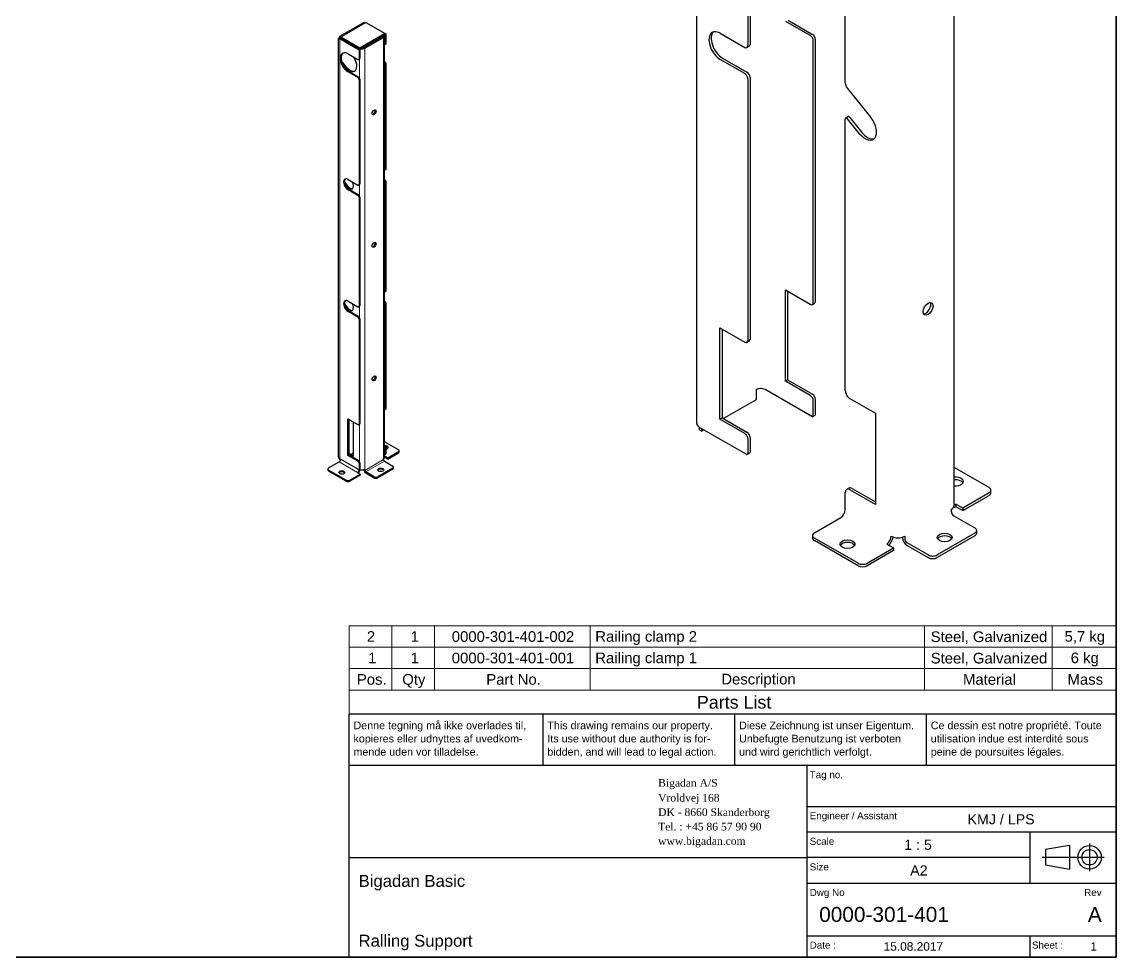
# Model space of a CAD drawing. Header units: millimetres. Extents: x 100 to 2075, y 25 to 2945.
# Drawn here: x 791 to 2075, y 25 to 1123 of the extents above; entities that cross this region are included whole.
import ezdxf
from ezdxf.enums import TextEntityAlignment as Align

# ---------------------------------------------------------------- set-up
doc = ezdxf.new("R2010")
doc.units = ezdxf.units.MM
doc.header["$LTSCALE"] = 5
doc.layers.get('0').update_dxf_attribs({"lineweight": 18})
for name, color, linetype, lineweight in [('Border', 7, 'Continuous', 35), ('Symbol', 7, 'Continuous', 18), ('Title', 7, 'Continuous', 25), ('Visible', 7, 'Continuous', 25), ('Visible Narrow', 7, 'Continuous', 18)]:
    doc.layers.add(name, color=color, linetype=linetype, lineweight=lineweight)
doc.styles.add('Note Text', font='arial.ttf')
doc.styles.add('Text Style101', font='arial.ttf')
doc.styles.add('Text Style59', font='arial.ttf')
doc.styles.add('Text Style68', font='arial.ttf')
doc.styles.add('Text Style72', font='arial.ttf')
doc.styles.add('Text Style85', font='times.ttf')
doc.styles.add('Title', font='arial.ttf')
doc.styles.add('Title150', font='arial.ttf')
doc.styles.add('Title200', font='arial.ttf')
doc.styles.add('Title280', font='arial.ttf')

# ---------------------------------------------------------------- blocks, each defined once
blk = doc.blocks.new('Borders A3L')
at = {"layer": 'Border'}
for p, q in [((415, 5), (415, 589)), ((20, 5), (205, 5)), ((20, 5), (205, 5)), ((20, 5), (415, 5))]:
    blk.add_line(p, q, dxfattribs=at)
blk = doc.blocks.new('Parts List')
at = {"layer": 'Symbol'}
for p, q in [((415, 82.79), (235, 82.79)), ((235, 82.79), (235, 72.72)), ((245, 82.79), (245, 72.72)), ((255, 82.79), (255, 72.72)), ((291.56, 82.79), (291.56, 72.72)), ((370, 82.79), (370, 72.72)), ((400, 82.79), (400, 72.72)), ((415, 82.79), (415, 72.72)), ((415, 77.75), (235, 77.75)), ((415, 72.72), (235, 72.72)), ((235, 67.68), (235, 72.72)), ((245, 67.68), (245, 72.72)), ((255, 67.68), (255, 72.72)), ((291.56, 67.68), (291.56, 72.72)), ((370, 67.68), (370, 72.72)), ((400, 67.68), (400, 72.72)), ((415, 67.68), (415, 72.72)), ((235, 62), (235, 67.68)), ((415, 67.68), (235, 67.68)), ((415, 62), (415, 67.68)), ((415, 62), (235, 62))]:
    blk.add_line(p, q, dxfattribs=at)
at = {"layer": 'Symbol', "color": 7, "attachment_point": 7}
for s, insert, char_height, style in [('2', (239.14, 79.02), 2.5, 'Note Text'), ('1', (249.43, 79.02), 2.5, 'Note Text'), ('0000-301-401-002', (259.07, 78.97), 2.5, 'Note Text'), ('Railing clamp 2', (292.75, 78.28), 2.5, 'Note Text'), ('Steel, Galvanized', (371.48, 78.5), 2.5, 'Note Text'), ('5,7 kg', (402.9, 78.29), 2.5, 'Note Text'), ('1', (239.43, 73.98), 2.5, 'Note Text'), ('1', (249.43, 73.98), 2.5, 'Note Text'), ('0000-301-401-001', (259.07, 73.94), 2.5, 'Note Text'), ('Railing clamp 1', (292.75, 73.25), 2.5, 'Note Text'), ('Steel, Galvanized', (371.48, 73.47), 2.5, 'Note Text'), ('6 kg', (404.34, 73.25), 2.5, 'Note Text'), ('Pos.', (236.79, 68.91), 2.5, 'Note Text'), ('Qty', (247.44, 68.19), 2.5, 'Note Text'), ('Part No.', (267.16, 68.91), 2.5, 'Note Text'), ('Description', (322.33, 68.26), 2.5, 'Note Text'), ('Material', (379.06, 68.91), 2.5, 'Note Text'), ('Mass', (403.6, 68.91), 2.5, 'Note Text'), ('Parts List', (316.6, 63.29), 3, 'Title')]:
    blk.add_mtext(s, dxfattribs=dict(at, insert=insert, char_height=char_height, style=style))
blk = doc.blocks.new('Title Blocks Title')
at = {"layer": 'Title'}
for p, q in [((205, 62), (25, 62)), ((25, 50), (25, 62)), ((70.5, 50), (70.5, 62)), ((115.5, 50), (115.5, 62)), ((160.5, 50), (160.5, 62)), ((205, 50), (25, 50)), ((25, 5), (25, 50)), ((132.5, 5), (132.5, 50)), ((132.5, 40.36), (205, 40.36)), ((205, 34.36), (132.5, 34.36)), ((184.74, 34.36), (184.74, 22.36)), ((25, 28.36), (132.5, 28.36)), ((184.74, 28.36), (132.5, 28.36)), ((132.5, 22.36), (205, 22.36)), ((132.5, 10), (205, 10)), ((184.74, 10), (184.74, 5))]:
    blk.add_line(p, q, dxfattribs=at)
at = {"layer": 'Title', "lineweight": 25}
for p, q in [((194.05, 31.19), (188.45, 30.23)), ((194.05, 31.19), (194.05, 25.67)), ((198.77, 31.7), (198.77, 25.16)), ((187.65, 28.43), (202.19, 28.43)), ((188.45, 30.23), (188.45, 26.63)), ((188.45, 26.63), (194.05, 25.67))]:
    blk.add_line(p, q, dxfattribs=at)
for radius in [2.76, 1.8]:
    blk.add_circle((198.77, 28.43), radius, dxfattribs=at)
at = {"layer": 'Title'}
for s, height, style, p in [('Denne tegning må ikke overlades til,', 1.8, 'Text Style72', (26, 58.5)), ('This drawing remains our property.', 1.8, 'Text Style72', (71.5, 58.5)), ('Diese Zeichnung ist unser Eigentum.', 1.8, 'Text Style72', (116.5, 58.5)), ('Ce dessin est notre propriété. Toute', 1.8, 'Text Style72', (161.5, 58.5)), ('kopieres eller udnyttes af uvedkom-', 1.8, 'Text Style72', (26, 55.4)), ('Its use without due authority is for-', 1.8, 'Text Style72', (71.5, 55.4)), ('Unbefugte Benutzung ist verboten', 1.8, 'Text Style72', (116.5, 55.4)), ('utilisation indue est interdité sous', 1.8, 'Text Style72', (161.5, 55.4)), ('mende uden vor tilladelse.', 1.8, 'Text Style72', (26, 52.3)), ('bidden, and will lead to legal action.', 1.8, 'Text Style72', (71.5, 52.3)), ('und wird gerichtlich verfolgt.', 1.8, 'Text Style72', (116.5, 52.3)), ('peine de poursuites légales.', 1.8, 'Text Style72', (161.5, 52.3)), ('Bigadan A/S', 1.8, 'Text Style85', (97.5, 45.01)), ('Tag no.', 1.65, 'Title150', (133.08, 47)), ('Vroldvej 168', 1.8, 'Text Style85', (97.5, 41.51)), ('DK - 8660 Skanderborg', 1.8, 'Text Style85', (97.5, 38.13)), ('Engineer / Assistant', 1.65, 'Title150', (133.08, 37.36)), ('Tel. : +45 86 57 90 90', 1.8, 'Text Style85', (97.5, 34.74)), ('www.bigadan.com', 1.8, 'Text Style85', (97.5, 31.36)), ('Scale', 1.65, 'Title150', (133.08, 31.36)), ('Size', 1.65, 'Title150', (133.08, 25.36)), ('Dwg No', 1.65, 'Title150', (133.08, 19.36)), ('Rev', 1.65, 'Title150', (197.5, 19.36)), ('Date :', 1.65, 'Title150', (133.08, 7)), ('Sheet :', 1.65, 'Title150', (185.24, 7))]:
    blk.add_text(s, height=height, dxfattribs=dict(at, style=style)).set_placement(p)
at = {"layer": 'Title', "style": 'Text Style68'}
blk.add_text('KMJ / LPS', height=2.387, dxfattribs=at).set_placement((178, 37.36), align=Align.MIDDLE_CENTER)
blk.add_attdef('STOCK_NUMBER', text='', height=2.39, dxfattribs=at).set_placement((145.5, 45), align=Align.MIDDLE_LEFT)
at = {"layer": 'Title'}
for tag, p, height, style in [('Initial_View_Scale_001', (155.26, 30.18), 2.39, 'Text Style68'), ('Sheet_Size_001', (156.67, 24.16), 2.39, 'Text Style68'), ('PROJECT_001', (27.21, 21.5), 2.8, 'Title280'), ('PART_NUMBER_001', (135.3, 13.27), 3.5, 'Text Style59'), ('REVISION_NUMBER_001', (198.37, 13.25), 3.5, 'Text Style59'), ('DESCRIPTION_001', (27.19, 7.45), 2.8, 'Title280'), ('CREATION_DATE_001', (150.42, 6.51), 2, 'Title200'), ('Number_of_sheets_001', (198.96, 6.5), 2, 'Title200')]:
    blk.add_attdef(tag, p, '', height=height, dxfattribs=dict(at, style=style))
at = {"layer": 'Title', "color": 11, "true_color": 0xff8080, "style": 'Text Style101'}
blk.add_attdef('State', text='', height=5, rotation=30, dxfattribs=at).set_placement((184, 17.75), align=Align.TOP_CENTER)
at = {"layer": 'Title', "style": 'Title280'}
blk.add_attdef('TITLE', text='', height=2.8, dxfattribs=at).set_placement((27.5, 17.3), align=Align.TOP_LEFT)

msp = doc.modelspace()

# ---------------------------------------------------------------- linework, layer by layer
at = {"layer": 'Visible'}
for p, q in [((1582.819, 651.428), (1582.819, 1881.272)), ((1885.068, 555.234), (1885.068, 1791.206)), ((1642.683, 1413.321), (1642.683, 1094.887)), ((1645.334, 1414.852), (1645.334, 1096.418)), ((1757.145, 1051.342), (1757.145, 1366.629)), ((1163.78, 1105.854), (1191.354, 1121.774)), ((1194.664, 1122.163), (1217.291, 1109.099)), ((1716.045, 1106.625), (1687.319, 1123.21)), ((1689.97, 1124.741), (1718.697, 1108.156)), ((1164.968, 1103.793), (1163.907, 1104.405)), ((1187.598, 1091.955), (1164.97, 1105.019)), ((1164.97, 1103.794), (1164.97, 1105.019)), ((1217.291, 1109.099), (1187.598, 1091.955)), ((1217.291, 1107.874), (1187.598, 1090.731)), ((1214.112, 1105.222), (1192.192, 1092.566)), ((1193.252, 1091.954), (1215.173, 1104.61)), ((1216.491, 612.058), (1216.491, 1106.447)), ((1217.291, 1107.874), (1217.291, 1109.099)), ((1218.355, 1108.485), (1217.291, 1109.099)), ((1217.291, 1107.874), (1217.294, 1107.873)), ((1217.294, 1107.873), (1218.355, 1108.485)), ((1217.294, 1097.261), (1217.294, 1107.873)), ((1218.355, 1097.873), (1218.355, 1108.485)), ((1610.421, 1109.431), (1639.147, 1092.846)), ((1162.589, 611.854), (1162.589, 1103.792)), ((1164.968, 1103.79), (1163.907, 1103.178)), ((1163.907, 1103.178), (1186.535, 1090.114)), ((1164.968, 1103.79), (1187.595, 1090.726)), ((1164.97, 1103.794), (1187.598, 1090.731)), ((1187.598, 1090.731), (1187.598, 1091.955)), ((1204.721, 1100.617), (1205.169, 1100.059)), ((1216.88, 1096.346), (1217.94, 1096.958)), ((1641.647, 1092.599), (1644.299, 1094.129)), ((1719.58, 793.294), (1719.58, 1100.501)), ((1722.232, 794.825), (1722.232, 1102.032)), ((1173.63, 1085.32), (1185.121, 1078.686)), ((1186.121, 1078.587), (1187.181, 1079.199)), ((1187.595, 1090.726), (1186.535, 1090.114)), ((1186.535, 1090.114), (1186.535, 1079.502)), ((1187.595, 1090.726), (1187.595, 1080.115)), ((1639.147, 1062.228), (1610.421, 1078.813)), ((1613.072, 1080.344), (1641.799, 1063.759)), ((1166.527, 1075.153), (1166.589, 1075.189)), ((1167.443, 1074.826), (1171.155, 1070.208)), ((1170.094, 1069.595), (1167.544, 1072.769)), ((1216.491, 1076.088), (1216.94, 1075.828)), ((1217.294, 949.883), (1217.294, 1072.766)), ((1218.355, 950.496), (1218.355, 1073.379)), ((1185.121, 1057.457), (1173.63, 1064.091)), ((1174.691, 1064.703), (1186.181, 1058.069)), ((1186.535, 1055.007), (1186.535, 932.125)), ((1187.595, 1055.62), (1187.595, 932.737)), ((1642.683, 1056.104), (1642.683, 748.897)), ((1645.334, 1057.635), (1645.334, 750.428)), ((1759.797, 1044.508), (1787.198, 1010.421)), ((1757.145, 689.956), (1757.145, 1008.916)), ((1757.663, 1010.06), (1760.315, 1011.591)), ((1773.939, 991.559), (1759.797, 1009.152)), ((1762.449, 1010.683), (1776.591, 993.09)), ((1173.63, 937.942), (1185.121, 931.308)), ((1216.491, 937.692), (1216.94, 937.432)), ((1216.88, 948.968), (1217.94, 949.58)), ((1169.42, 934.794), (1172.896, 930.348)), ((1171.835, 929.736), (1170.148, 931.894)), ((1172.896, 930.348), (1171.835, 929.736)), ((1185.121, 919.061), (1173.63, 925.695)), ((1174.691, 926.307), (1186.181, 919.673)), ((1186.121, 931.209), (1187.181, 931.821)), ((1217.294, 806.997), (1217.294, 934.37)), ((1218.355, 807.609), (1218.355, 934.982)), ((1186.535, 916.611), (1186.535, 789.238)), ((1187.595, 917.224), (1187.595, 789.85)), ((1216.88, 806.081), (1217.94, 806.693)), ((1686.877, 808.093), (1716.045, 791.253)), ((1686.877, 700.928), (1686.877, 808.093)), ((1689.528, 806.562), (1689.528, 702.459)), ((1169.435, 791.759), (1173.1, 787.2)), ((1172.039, 786.588), (1170.203, 788.872)), ((1173.63, 795.055), (1185.121, 788.421)), ((1174.691, 783.42), (1186.181, 776.786)), ((1186.121, 788.322), (1187.181, 788.935)), ((1216.491, 794.805), (1216.94, 794.545)), ((1217.294, 668.6), (1217.294, 791.483)), ((1218.355, 669.213), (1218.355, 792.095)), ((1718.545, 791.005), (1721.197, 792.536)), ((1185.121, 776.174), (1173.63, 782.808)), ((1186.535, 773.724), (1186.535, 650.842)), ((1187.595, 774.337), (1187.595, 651.454)), ((1609.979, 763.696), (1639.147, 746.856)), ((1609.979, 656.531), (1609.979, 763.696)), ((1612.631, 762.165), (1612.631, 658.062)), ((1641.647, 746.608), (1644.299, 748.139)), ((1689.528, 702.459), (1686.877, 700.928)), ((1716.045, 684.088), (1686.877, 700.928)), ((1689.528, 702.459), (1718.697, 685.619)), ((1652.405, 691.232), (1652.405, 678.985)), ((1717.813, 659.593), (1663.012, 691.232)), ((1762.449, 680.771), (1792.501, 663.42)), ((1216.88, 667.685), (1217.94, 668.297)), ((1652.405, 678.985), (1614.398, 657.041)), ((1719.58, 660.613), (1719.58, 677.964)), ((1722.232, 662.144), (1722.232, 679.495)), ((1173.453, 656.761), (1185.121, 650.025)), ((1173.453, 613.895), (1173.453, 656.761)), ((1174.514, 656.149), (1174.514, 614.507)), ((1612.631, 658.062), (1609.979, 656.531)), ((1639.147, 639.691), (1609.979, 656.531)), ((1612.631, 658.062), (1641.799, 641.222)), ((1719.063, 659.469), (1721.714, 661)), ((1792.501, 663.42), (1792.501, 556.255)), ((1179.464, 653.291), (1179.464, 612.466)), ((1186.121, 649.926), (1187.181, 650.538)), ((1586.114, 643.773), (1586.114, 646.835)), ((1640.915, 615.196), (1586.114, 646.835)), ((1586.114, 643.773), (1588.766, 642.242)), ((1588.766, 642.242), (1588.766, 645.304)), ((1591.417, 643.773), (1588.766, 642.242)), ((1232.85, 620.427), (1216.491, 629.872)), ((1642.683, 633.567), (1642.683, 616.216)), ((1645.334, 635.098), (1645.334, 617.747)), ((1174.514, 616.549), (1179.464, 613.691)), ((1179.464, 616.549), (1176.989, 615.12)), ((1216.491, 625.79), (1216.94, 625.53)), ((1217.294, 615.528), (1217.294, 622.468)), ((1218.355, 616.14), (1218.355, 623.081)), ((1232.85, 617.978), (1220.476, 610.833)), ((1220.476, 609.608), (1232.85, 616.753)), ((1233.729, 617.978), (1233.729, 619.202)), ((1644.816, 616.603), (1642.165, 615.072)), ((1150.826, 599.198), (1163.2, 606.342)), ((1163.907, 608.792), (1163.907, 610.017)), ((1185.828, 597.361), (1163.907, 610.017)), ((1163.907, 608.792), (1164.867, 608.238)), ((1164.968, 608.459), (1164.968, 609.404)), ((1174.514, 614.507), (1173.453, 613.895)), ((1185.121, 607.159), (1173.453, 613.895)), ((1179.464, 612.466), (1174.514, 615.324)), ((1174.514, 614.507), (1186.181, 607.771)), ((1186.535, 604.709), (1186.535, 597.769)), ((1187.595, 605.322), (1187.595, 598.382)), ((1215.173, 609), (1215.173, 610.221)), ((1216.233, 607.163), (1226.133, 601.448)), ((1216.587, 615.12), (1216.491, 615.175)), ((1217.087, 615.07), (1218.147, 615.683)), ((1220.476, 610.833), (1217.294, 612.67)), ((1217.294, 612.67), (1217.294, 611.446)), ((1220.476, 609.608), (1217.294, 611.446)), ((1220.476, 610.833), (1220.476, 609.608)), ((1149.947, 597.973), (1149.947, 596.749)), ((1171.332, 584.909), (1150.826, 596.749)), ((1171.332, 583.685), (1150.826, 595.524)), ((1175.575, 584.909), (1187.949, 592.054)), ((1187.949, 590.829), (1175.575, 583.685)), ((1184.767, 593.891), (1187.949, 592.054)), ((1187.388, 597.924), (1186.328, 597.311)), ((1187.949, 592.054), (1187.949, 590.829)), ((1192.192, 596.957), (1192.192, 597.111)), ((1193.252, 597.565), (1193.252, 596.344)), ((1204.212, 588.792), (1194.313, 594.507)), ((1194.313, 593.283), (1204.212, 587.567)), ((1226.133, 598.998), (1208.455, 588.792)), ((1226.133, 597.773), (1208.455, 587.567)), ((1227.011, 598.998), (1227.011, 600.223)), ((1925.967, 576.157), (1885.068, 599.77)), ((1757.145, 550.131), (1757.145, 570.544)), ((1758.699, 573.977), (1761.35, 575.508)), ((1792.501, 556.255), (1762.449, 573.605)), ((1765.1, 575.136), (1792.501, 559.317)), ((1925.967, 570.033), (1895.031, 552.172)), ((1895.031, 549.111), (1925.967, 566.971)), ((1928.164, 570.033), (1928.164, 573.095)), ((1895.031, 552.172), (1887.076, 556.765)), ((1887.076, 556.765), (1887.076, 553.703)), ((1895.031, 549.111), (1887.076, 553.703)), ((1720.906, 523.085), (1751.842, 540.946)), ((1881.773, 547.59), (1881.773, 550.641)), ((1884.425, 542.997), (1909.173, 528.708)), ((1895.031, 552.172), (1895.031, 549.111)), ((1718.71, 520.023), (1718.71, 516.961)), ((1772.172, 487.363), (1720.906, 516.961)), ((1772.172, 484.301), (1720.906, 513.899)), ((1824.321, 517.481), (1824.321, 517.867)), ((1826.972, 519.002), (1826.972, 515.951)), ((1909.173, 522.585), (1864.979, 497.069)), ((1909.173, 519.523), (1864.979, 494.007)), ((1911.37, 522.585), (1911.37, 525.646)), ((1782.778, 487.363), (1813.714, 505.224)), ((1813.714, 502.162), (1782.778, 484.301)), ((1805.759, 509.817), (1813.714, 505.224)), ((1813.714, 505.224), (1813.714, 502.162)), ((1854.373, 497.069), (1829.624, 511.358)), ((1829.624, 508.296), (1854.373, 494.007))]:
    msp.add_line(p, q, dxfattribs=at)
for centre, major_axis, start_param, end_param in [((1211.991, 1106.447), (3, 0), 5.49778714, 6.33885581), ((1211.991, 1106.447), (4.5, 0), 5.49778714, 6.60802948), ((1610.421, 1094.122), (-9.375, 16.238), 5.49778714, 8.6393798), ((1613.072, 1095.653), (-9.375, 16.238), 0.14189705, 2.35619449), ((1716.045, 1102.542), (2.5, -4.33), 0.78539816, 2.35619449), ((1718.697, 1104.073), (-2.5, 4.33), 3.92699082, 5.49778714), ((1167.443, 1100.731), (-1.5, 2.598), 0.05408825, 0.05725053), ((1190.07, 1093.791), (4.5, 0), 4.38754481, 5.49778714), ((1190.07, 1093.791), (3, 0), 4.65671847, 5.49778714), ((1204.389, 1092.464), (-6.5, 11.258), 1.01180646, 1.07476691), ((1205.45, 1093.077), (6.5, -11.258), 4.15339911, 4.21635956), ((1215.88, 1098.078), (1, -1.732), 5.94447475, 7.06858347), ((1216.94, 1098.69), (1, -1.732), 0, 0.78539816), ((1639.147, 1096.929), (2.5, -4.33), 5.49778714, 7.06858347), ((1641.799, 1098.46), (2.5, -4.33), 0, 0.78539816), ((1173.63, 1074.705), (-6.5, 11.258), 5.49778714, 8.6393798), ((1174.691, 1075.318), (-6.5, 11.258), 0.08168004, 2.35619449), ((1174.691, 1076.134), (6.5, -11.258), 4.97418837, 8.00881106), ((1185.121, 1080.319), (1, -1.732), 5.49778714, 7.06858347), ((1186.181, 1080.931), (1, -1.732), 0, 0.78539816), ((1167.089, 1074.323), (-0.5, 0.866), 4.97418837, 6.28318531), ((1175.751, 1076.747), (6.5, -11.258), 4.97418837, 6.20150527), ((1215.88, 1073.583), (1, -1.732), 0.78539816, 1.90950689), ((1216.94, 1074.195), (-1, 1.732), 3.92699082, 5.49778714), ((1185.121, 1055.824), (1, -1.732), 0.78539816, 2.35619449), ((1186.181, 1056.436), (-1, 1.732), 3.92699082, 5.49778714), ((1639.147, 1058.145), (2.5, -4.33), 0.78539816, 2.35619449), ((1641.799, 1059.676), (-2.5, 4.33), 3.92699082, 5.49778714), ((1762.449, 1048.28), (-3.75, 6.495), 0.78539816, 1.83259571), ((1203.152, 1017.244), (-1.625, -2.815), 0.33244695, 2.8091457), ((1758.913, 1007.895), (-1.25, 2.165), 4.97418837, 7.06858347), ((1761.565, 1009.426), (-1.25, 2.165), 4.97418837, 6.28318531), ((1780.568, 1000.99), (9.375, -16.238), 4.97418837, 8.11578102), ((1783.22, 1002.521), (9.375, -16.238), 4.97418837, 6.14128825), ((1216.94, 951.312), (1, -1.732), 0, 0.78539816), ((1173.63, 931.818), (-3.75, 6.495), 5.49778714, 8.6393798), ((1174.691, 932.431), (-3.75, 6.495), 0.14189705, 2.35619449), ((1215.88, 950.7), (1, -1.732), 5.94447475, 7.06858347), ((1174.691, 933.247), (3.75, -6.495), 4.92920762, 7.79831113), ((1175.751, 933.86), (3.75, -6.495), 4.92920762, 6.14128825), ((1185.121, 932.941), (1, -1.732), 5.49778714, 7.06858347), ((1186.181, 933.553), (1, -1.732), 0, 0.78539816), ((1215.88, 935.186), (1, -1.732), 0.78539816, 1.90950689), ((1216.94, 935.799), (-1, 1.732), 3.92699082, 5.49778714), ((1185.121, 917.428), (1, -1.732), 0.78539816, 2.35619449), ((1186.181, 918.04), (-1, 1.732), 3.92699082, 5.49778714), ((1203.152, 861.702), (-1.625, -2.815), 0.33244695, 2.8091457), ((1215.88, 807.813), (1, -1.732), 5.94447475, 7.06858347), ((1216.94, 808.425), (1, -1.732), 0, 0.78539816), ((1173.63, 788.932), (-3.75, 6.495), 5.49778714, 8.6393798), ((1174.691, 789.544), (-3.75, 6.495), 0.14189705, 2.35619449), ((1174.691, 790.36), (3.75, -6.495), 4.97418837, 7.79831113), ((1175.751, 790.973), (3.75, -6.495), 4.97418837, 6.14128825), ((1185.121, 790.054), (1, -1.732), 5.49778714, 7.06858347), ((1186.181, 790.667), (1, -1.732), 0, 0.78539816), ((1215.88, 792.3), (1, -1.732), 0.78539816, 1.90950689), ((1216.94, 792.912), (-1, 1.732), 3.92699082, 5.49778714), ((1716.045, 795.335), (2.5, -4.33), 5.49778714, 7.06858347), ((1718.697, 796.866), (2.5, -4.33), 0, 0.78539816), ((1851.721, 787.425), (-4.063, -7.036), 0.33244695, 2.8091457), ((1185.121, 774.541), (1, -1.732), 0.78539816, 2.35619449), ((1186.181, 775.153), (-1, 1.732), 3.92699082, 5.49778714), ((1639.147, 750.938), (2.5, -4.33), 5.49778714, 7.06858347), ((1641.799, 752.469), (2.5, -4.33), 0, 0.78539816), ((1203.152, 704.934), (-1.625, -2.815), 0.33244695, 2.8091457), ((1657.709, 688.17), (-7.5, 0), 3.92699082, 5.49778714), ((1716.045, 680.005), (2.5, -4.33), 0.78539816, 2.35619449), ((1718.697, 681.536), (-2.5, 4.33), 3.92699082, 5.49778714), ((1762.449, 686.894), (-3.75, 6.495), 0.78539816, 2.35619449), ((1215.88, 669.417), (1, -1.732), 5.94447475, 7.06858347), ((1216.94, 670.029), (1, -1.732), 0, 0.78539816), ((1717.813, 661.634), (1.25, -2.165), 5.49778714, 7.06858347), ((1720.464, 663.165), (1.25, -2.165), 0, 0.78539816), ((1185.121, 651.658), (1, -1.732), 5.49778714, 7.06858347), ((1186.181, 652.27), (1, -1.732), 0, 0.78539816), ((1594.069, 651.428), (-11.25, 0), 0, 0.78539816), ((1639.147, 635.608), (2.5, -4.33), 0.78539816, 2.35619449), ((1641.799, 637.139), (-2.5, 4.33), 3.92699082, 5.49778714), ((1215.88, 623.285), (1, -1.732), 0.78539816, 1.90950689), ((1216.94, 623.897), (-1, 1.732), 3.92699082, 5.49778714), ((1217.294, 623.285), (3.5, 0), 5.02027607, 7.86436619), ((1217.294, 622.06), (3.5, 0), 0.30788709, 1.32053656), ((1230.729, 619.202), (3, 0), 5.49778714, 7.06858347), ((1230.729, 617.978), (3, 0), 5.49778714, 6.28318531), ((1643.566, 618.768), (1.25, -2.165), 0, 0.78539816), ((1167.089, 611.854), (-4.5, 0), 0, 0.78539816), ((1163.2, 608.792), (1.5, 2.598), 3.92699082, 5.20327166), ((1185.121, 605.526), (1, -1.732), 0.78539816, 2.35619449), ((1186.181, 606.138), (-1, 1.732), 3.92699082, 5.49778714), ((1211.991, 612.058), (4.5, 0), 5.49778714, 6.28318531), ((1216.233, 608.388), (0.75, -1.299), 3.92699082, 5.49778714), ((1217.294, 615.12), (2.25, 3.897), 3.54956976, 3.92699082), ((1217.294, 615.12), (-1.5, -2.598), 0.39702887, 0.78539816), ((1216.587, 615.936), (0.5, -0.866), 5.49778714, 7.06858347), ((1217.647, 616.549), (0.5, -0.866), 0, 0.78539816), ((1640.915, 617.237), (1.25, -2.165), 5.49778714, 7.06858347), ((1152.947, 597.973), (-3, 0), 5.49778714, 7.06858347), ((1152.947, 596.749), (-3, 0), 0, 0.78539816), ((1166.382, 592.666), (3.5, 0), 0.30788709, 2.83370556), ((1184.767, 596.34), (1.5, 2.598), 3.92699082, 5.49778714), ((1184.767, 596.34), (2.25, 3.897), 4.2215063, 4.65671847), ((1185.828, 598.178), (0.5, -0.866), 5.49778714, 7.06858347), ((1190.07, 599.402), (4.5, 0), 3.92699082, 5.49778714), ((1184.767, 596.34), (2.25, 3.897), 4.65671847, 5.2317071), ((1186.888, 598.79), (0.5, -0.866), 0, 0.78539816), ((1194.313, 595.732), (1.5, -2.598), 3.92699082, 5.49778714), ((1194.313, 595.732), (-0.75, 1.299), 0.78539816, 2.35619449), ((1211.991, 595.732), (3.5, 0), 0.30788709, 2.83370556), ((1224.011, 600.223), (3, 0), 5.49778714, 7.06858347), ((1224.011, 598.998), (3, 0), 5.49778714, 6.28318531), ((1173.453, 586.134), (-3, 0), 0.78539816, 2.35619449), ((1173.453, 584.909), (3, 0), 3.92699082, 5.49778714), ((1206.334, 590.017), (-3, 0), 0.78539816, 2.35619449), ((1206.334, 588.792), (3, 0), 3.92699082, 5.49778714), ((1887.076, 583.301), (8.75, 0), 4.48081011, 8.0855605), ((1887.076, 580.239), (8.75, 0), 0.30788709, 1.8023752), ((1762.449, 567.482), (-3.75, 6.495), 5.49778714, 7.06858347), ((1765.1, 569.013), (-3.75, 6.495), 5.49778714, 6.28318531), ((1920.664, 573.095), (7.5, 0), 5.49778714, 7.06858347), ((1920.664, 570.033), (7.5, 0), 5.49778714, 6.28318531), ((1873.818, 555.234), (11.25, 0), 5.49778714, 6.28318531), ((1887.076, 562.889), (5.625, 9.743), 3.54956976, 3.92699082), ((1887.076, 562.889), (-3.75, -6.495), 0.39702887, 0.78539816), ((1751.842, 547.069), (3.75, 6.495), 3.92699082, 5.49778714), ((1884.425, 546.059), (1.875, -3.248), 3.92699082, 5.49778714), ((1903.87, 525.646), (7.5, 0), 5.49778714, 7.06858347), ((1726.21, 520.023), (-7.5, 0), 5.49778714, 7.06858347), ((1726.21, 516.961), (-7.5, 0), 0, 0.78539816), ((1805.759, 515.94), (3.75, 6.495), 3.92699082, 5.49778714), ((1819.017, 523.595), (11.25, 0), 3.92699082, 5.49778714), ((1805.759, 515.94), (5.625, 9.743), 4.65671847, 5.2317071), ((1829.624, 514.42), (3.75, -6.495), 3.92699082, 5.49778714), ((1829.624, 514.42), (-1.875, 3.248), 0.78539816, 2.35619449), ((1873.818, 514.42), (8.75, 0), 0.30788709, 2.83370556), ((1903.87, 522.585), (7.5, 0), 5.49778714, 6.28318531), ((1759.797, 506.755), (8.75, 0), 0.30788709, 2.83370556), ((1805.759, 515.94), (5.625, 9.743), 4.2215063, 4.65671847), ((1859.676, 500.131), (-7.5, 0), 0.78539816, 2.35619449), ((1859.676, 497.069), (7.5, 0), 3.92699082, 5.49778714), ((1777.475, 490.425), (-7.5, 0), 0.78539816, 2.35619449), ((1777.475, 487.363), (7.5, 0), 3.92699082, 5.49778714)]:
    msp.add_ellipse(centre, major_axis=major_axis, ratio=0.57735027, start_param=start_param, end_param=end_param, dxfattribs=at)
for centre, major_axis in [((1204.212, 1016.632), (-1.625, -2.815)), ((1204.212, 861.089), (1.625, 2.815)), ((1854.373, 785.895), (4.063, 7.036)), ((1204.212, 704.322), (1.625, 2.815)), ((1166.382, 593.891), (3.5, 0)), ((1211.991, 596.957), (3.5, 0)), ((1759.797, 509.817), (8.75, 0)), ((1873.818, 517.481), (8.75, 0))]:
    msp.add_ellipse(centre, major_axis=major_axis, ratio=0.57735027, dxfattribs=at)
for points, knots in [([(1191.355, 1121.773), (1191.759, 1122.006), (1192.802, 1122.377), (1193.986, 1122.321), (1194.664, 1122.163)], [0.785358404, 0.785358404, 0.785358404, 0.785358404, 1.121997376, 1.570796327, 1.570796327, 1.570796327, 1.570796327]), ([(1163.907, 1104.405), (1163.193, 1104.343), (1162.425, 1104), (1162.699, 1103.428), (1163.431, 1103.22), (1163.907, 1103.178)], [0, 0, 0, 0, 0.67319843, 1.12199738, 1.57079633, 1.57079633, 1.57079633, 1.57079633]), ([(1164.97, 1105.019), (1164.696, 1105.411), (1164.15, 1105.941), (1163.518, 1105.892), (1163.605, 1105.055), (1163.907, 1104.405)], [0, 0, 0, 0, 0.44879895, 0.8975979, 1.57079633, 1.57079633, 1.57079633, 1.57079633]), ([(1164.968, 1103.793), (1164.791, 1104.012), (1164.67, 1104.198), (1164.529, 1104.465), (1164.51, 1104.543), (1164.535, 1104.558), (1164.542, 1104.556), (1164.569, 1104.541), (1164.592, 1104.518), (1164.663, 1104.427), (1164.717, 1104.342), (1164.838, 1104.111), (1164.904, 1103.967), (1164.97, 1103.794)], [-1.11919468, -1.11919468, -1.11919468, -1.11919468, -0.83905771, -0.83905771, -0.55899268, -0.55899268, -0.48915616, -0.48915616, -0.36687106, -0.36687106, -0.18342547, -0.18342547, 0, 0, 0, 0]), ([(1164.968, 1103.793), (1164.689, 1103.837), (1164.468, 1103.848), (1164.167, 1103.837), (1164.089, 1103.814), (1164.089, 1103.786), (1164.094, 1103.78), (1164.121, 1103.765), (1164.152, 1103.756), (1164.267, 1103.74), (1164.368, 1103.736), (1164.627, 1103.747), (1164.786, 1103.762), (1164.968, 1103.79)], [0, 0, 0, 0, 0.28013401, 0.28013401, 0.56019607, 0.56019607, 0.63003184, 0.63003184, 0.75231565, 0.75231565, 0.9357593, 0.9357593, 1.11918282, 1.11918282, 1.11918282, 1.11918282])]:
    msp.add_open_spline(points, degree=3, knots=knots, dxfattribs=at)
at = {"layer": 'Visible Narrow'}
for p, q in [((1194.664, 1122.163), (1164.97, 1105.019)), ((1214.112, 1105.222), (1214.112, 1106.038)), ((1215.173, 1104.61), (1214.112, 1105.222)), ((1215.173, 610.221), (1215.173, 1104.61)), ((1163.907, 1103.178), (1163.907, 610.017)), ((1164.97, 1103.794), (1164.968, 1103.793)), ((1164.968, 1103.793), (1164.968, 1103.79)), ((1190.424, 1092.071), (1190.424, 1092.362)), ((1192.192, 1092.566), (1193.252, 1091.954)), ((1193.252, 1091.954), (1193.252, 597.565)), ((1194.666, 1094.812), (1194.666, 1093.995)), ((1218.355, 1097.873), (1217.294, 1097.261)), ((1187.595, 1080.115), (1186.535, 1079.502)), ((1186.888, 1091.134), (1186.888, 1091.14)), ((1186.888, 1057.442), (1186.888, 1079.03)), ((1166.791, 1074.45), (1167.443, 1074.826)), ((1170.094, 1069.595), (1171.155, 1070.208)), ((1216.94, 1075.828), (1216.491, 1075.568)), ((1217.294, 1072.766), (1218.355, 1073.379)), ((1174.691, 1064.703), (1173.63, 1064.091)), ((1186.181, 1058.069), (1185.121, 1057.457)), ((1186.535, 1055.007), (1187.595, 1055.62)), ((1218.355, 950.496), (1217.294, 949.883)), ((1174.691, 926.307), (1173.63, 925.695)), ((1187.595, 932.737), (1186.535, 932.125)), ((1186.888, 919.046), (1186.888, 931.652)), ((1216.94, 937.432), (1216.491, 937.172)), ((1217.294, 934.37), (1218.355, 934.982)), ((1186.181, 919.673), (1185.121, 919.061)), ((1186.535, 916.611), (1187.595, 917.224)), ((1218.355, 807.609), (1217.294, 806.997)), ((1172.039, 786.588), (1173.1, 787.2)), ((1174.691, 783.42), (1173.63, 782.808)), ((1187.595, 789.85), (1186.535, 789.238)), ((1186.888, 776.159), (1186.888, 788.765)), ((1216.94, 794.545), (1216.491, 794.285)), ((1217.294, 791.483), (1218.355, 792.095)), ((1186.181, 776.786), (1185.121, 776.174)), ((1186.535, 773.724), (1187.595, 774.337)), ((1218.355, 669.213), (1217.294, 668.6)), ((1187.595, 651.454), (1186.535, 650.842)), ((1186.888, 607.144), (1186.888, 650.369)), ((1216.94, 625.53), (1216.491, 625.27)), ((1217.294, 622.468), (1218.355, 623.081)), ((1232.85, 617.978), (1232.85, 616.753)), ((1184.767, 593.891), (1163.2, 606.342)), ((1186.181, 607.771), (1185.121, 607.159)), ((1186.535, 604.709), (1187.595, 605.322)), ((1193.252, 596.344), (1215.173, 609)), ((1216.233, 607.163), (1194.313, 594.507)), ((1216.491, 613.134), (1217.294, 612.67)), ((1218.355, 616.14), (1217.294, 615.528)), ((1150.826, 595.524), (1150.826, 596.749)), ((1187.595, 598.382), (1186.535, 597.769)), ((1186.828, 597.6), (1186.888, 597.565)), ((1186.888, 597.565), (1186.888, 597.635)), ((1186.888, 594.827), (1186.888, 597.565)), ((1192.192, 596.957), (1193.252, 596.344)), ((1194.313, 594.507), (1194.313, 593.283)), ((1226.133, 598.998), (1226.133, 597.773)), ((1171.332, 584.909), (1171.332, 583.685)), ((1175.575, 583.685), (1175.575, 584.909)), ((1204.212, 588.792), (1204.212, 587.567)), ((1208.455, 587.567), (1208.455, 588.792))]:
    msp.add_line(p, q, dxfattribs=at)

# ---------------------------------------------------------------- block references
at = {"xscale": 5, "yscale": 5, "zscale": 5}
msp.add_blockref('Borders A3L', (0, 0), dxfattribs=at)
msp.add_blockref('Title Blocks Title', (1050, 0), dxfattribs=at).add_auto_attribs({'PART_NUMBER_001': '0000-301-401', 'CREATION_DATE_001': '15.08.2017', 'DESCRIPTION_001': 'Ralling Support', 'PROJECT_001': 'Bigadan Basic', 'Sheet_Size_001': 'A2', 'Initial_View_Scale_001': '1 : 5', 'REVISION_NUMBER_001': 'A', 'Number_of_sheets_001': '1'})
at = {"layer": 'Symbol', "xscale": 5, "yscale": 5, "zscale": 5}
msp.add_blockref('Parts List', (0, 0), dxfattribs=at)

doc.saveas('drawing.dxf')
